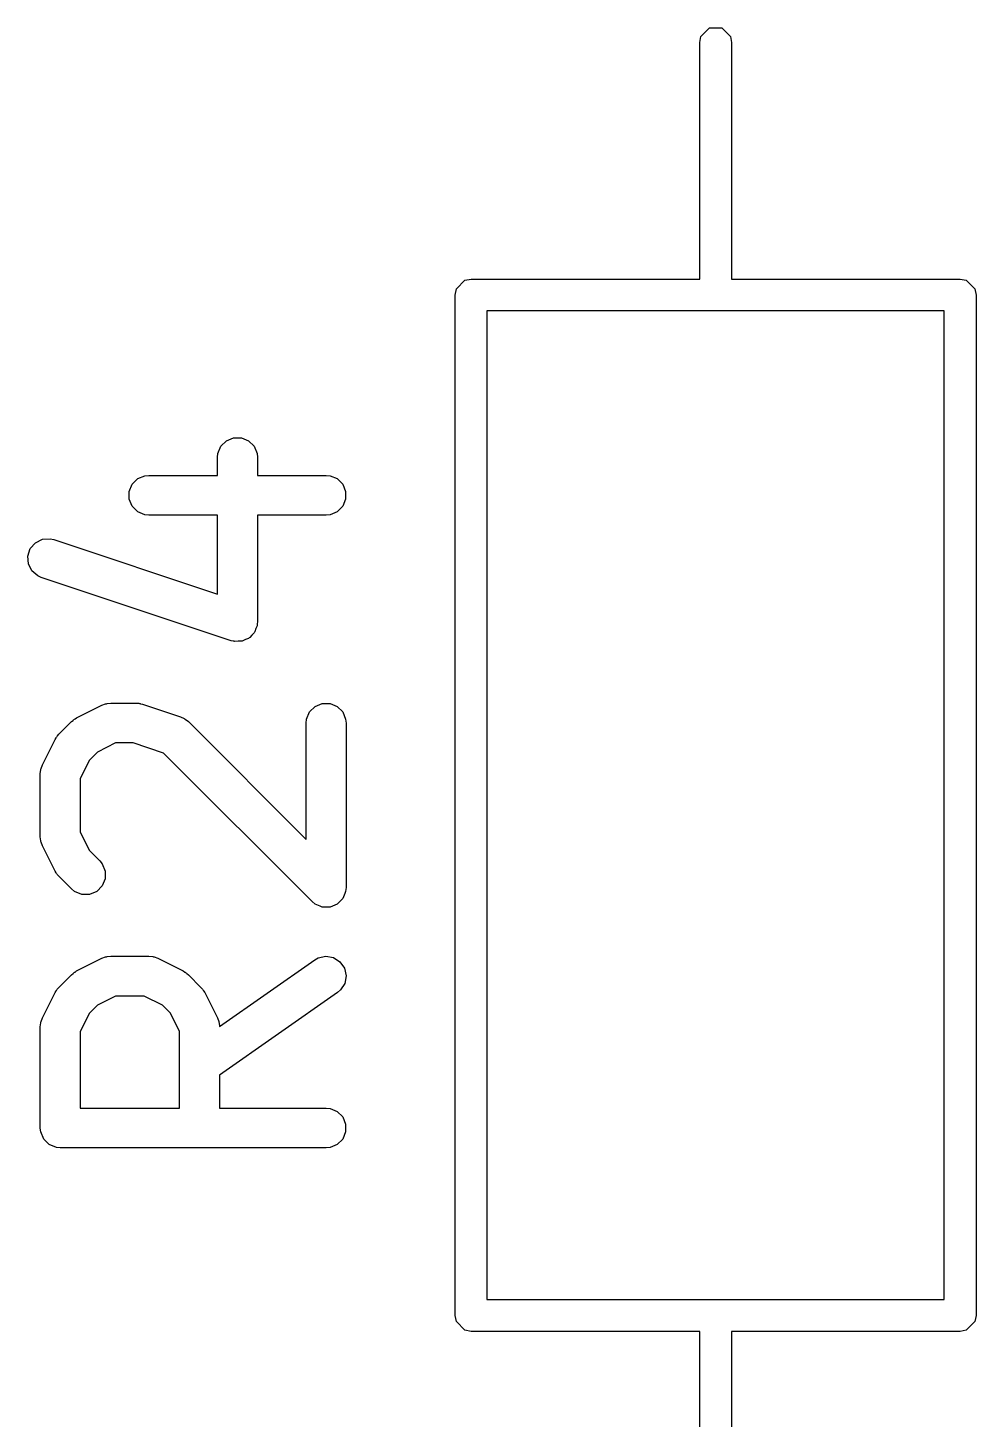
# Model space of a CAD drawing. Extents: x 0.85 to 10.45, y -7.57 to -0.8.
# Drawn here: x 2.7981 to 2.9386, y -5.1409 to -4.9348 of the extents above; entities that cross this region are included whole.
import ezdxf

# ---------------------------------------------------------------- set-up
doc = ezdxf.new("R2010")
doc.units = 0
doc.header["$MEASUREMENT"] = 0
doc.layers.add('BLACK', color=7, linetype='CONTINUOUS')

msp = doc.modelspace()

# ---------------------------------------------------------------- linework, layer by layer
at = {"layer": 'BLACK', "linetype": 'CONTINUOUS'}
for p, q in [((2.89764, -4.93701), (2.89782, -4.9361)), ((2.89782, -4.9361), (2.8991, -4.93483)), ((2.8991, -4.93483), (2.9009, -4.93483)), ((2.9009, -4.93483), (2.90218, -4.9361)), ((2.90218, -4.9361), (2.90236, -4.93701)), ((2.89764, -4.97205), (2.89764, -4.93701)), ((2.90236, -4.93701), (2.90236, -4.97205)), ((2.86142, -4.97441), (2.8616, -4.97351)), ((2.8616, -4.97351), (2.86288, -4.97223)), ((2.86288, -4.97223), (2.86378, -4.97205)), ((2.86378, -4.97205), (2.89764, -4.97205)), ((2.90236, -4.97205), (2.93622, -4.97205)), ((2.93622, -4.97205), (2.93712, -4.97223)), ((2.93712, -4.97223), (2.9384, -4.97351)), ((2.9384, -4.97351), (2.93858, -4.97441)), ((2.86142, -5.12559), (2.86142, -4.97441)), ((2.93858, -4.97441), (2.93858, -5.12559)), ((2.86614, -4.97677), (2.86614, -5.12323)), ((2.93386, -4.97677), (2.86614, -4.97677)), ((2.93386, -5.12323), (2.93386, -4.97677)), ((2.82674, -4.9968), (2.82755, -4.99599)), ((2.82755, -4.99599), (2.82862, -4.99555)), ((2.82862, -4.99555), (2.82977, -4.99555)), ((2.82977, -4.99555), (2.83083, -4.99599)), ((2.83083, -4.99599), (2.83165, -4.9968)), ((2.82624, -4.99844), (2.8263, -4.99787)), ((2.8263, -4.99787), (2.82674, -4.9968)), ((2.83165, -4.9968), (2.83209, -4.99787)), ((2.83209, -4.99787), (2.83215, -4.99844)), ((2.82624, -5.00112), (2.82624, -4.99844)), ((2.83215, -4.99844), (2.83215, -5.00112)), ((2.81361, -5.00243), (2.81443, -5.00161)), ((2.81443, -5.00161), (2.81549, -5.00117)), ((2.81549, -5.00117), (2.81607, -5.00112)), ((2.81607, -5.00112), (2.82624, -5.00112)), ((2.83215, -5.00112), (2.84232, -5.00112)), ((2.84232, -5.00112), (2.84289, -5.00117)), ((2.84289, -5.00117), (2.84396, -5.00161)), ((2.84396, -5.00161), (2.84477, -5.00243)), ((2.81317, -5.00349), (2.81361, -5.00243)), ((2.81317, -5.00464), (2.81317, -5.00349)), ((2.84477, -5.00243), (2.84521, -5.00349)), ((2.84521, -5.00349), (2.84521, -5.00464)), ((2.81361, -5.00571), (2.81317, -5.00464)), ((2.81443, -5.00652), (2.81361, -5.00571)), ((2.81549, -5.00696), (2.81443, -5.00652)), ((2.84396, -5.00652), (2.84289, -5.00696)), ((2.84477, -5.00571), (2.84396, -5.00652)), ((2.84521, -5.00464), (2.84477, -5.00571)), ((2.81607, -5.00702), (2.81549, -5.00696)), ((2.82624, -5.00702), (2.81607, -5.00702)), ((2.82624, -5.01872), (2.82624, -5.00702)), ((2.84232, -5.00702), (2.83215, -5.00702)), ((2.83215, -5.00702), (2.83215, -5.02282)), ((2.84289, -5.00696), (2.84232, -5.00702)), ((2.79926, -5.01111), (2.80029, -5.01059)), ((2.80029, -5.01059), (2.80144, -5.01051)), ((2.80144, -5.01051), (2.802, -5.01064)), ((2.802, -5.01064), (2.82624, -5.01872)), ((2.79814, -5.01307), (2.79851, -5.01198)), ((2.79851, -5.01198), (2.79926, -5.01111)), ((2.79822, -5.01422), (2.79814, -5.01307)), ((2.79874, -5.01525), (2.79822, -5.01422)), ((2.79961, -5.01601), (2.79874, -5.01525)), ((2.80014, -5.01624), (2.79961, -5.01601)), ((2.82826, -5.02562), (2.80014, -5.01624)), ((2.83215, -5.02282), (2.83212, -5.02311)), ((2.83131, -5.02479), (2.831, -5.02515)), ((2.83165, -5.02446), (2.83131, -5.02479)), ((2.83169, -5.02436), (2.83165, -5.02446)), ((2.83176, -5.02428), (2.83169, -5.02436)), ((2.83191, -5.02383), (2.83176, -5.02428)), ((2.83209, -5.02339), (2.83191, -5.02383)), ((2.8321, -5.02324), (2.83209, -5.02339)), ((2.83212, -5.02319), (2.8321, -5.02324)), ((2.83212, -5.02311), (2.83212, -5.02319)), ((2.82854, -5.02568), (2.82826, -5.02562)), ((2.82862, -5.02571), (2.82854, -5.02568)), ((2.82868, -5.02571), (2.82862, -5.02571)), ((2.82882, -5.02575), (2.82868, -5.02571)), ((2.82929, -5.02571), (2.82882, -5.02575)), ((2.82977, -5.02571), (2.82929, -5.02571)), ((2.82987, -5.02567), (2.82977, -5.02571)), ((2.82997, -5.02566), (2.82987, -5.02567)), ((2.8304, -5.02545), (2.82997, -5.02566)), ((2.83083, -5.02527), (2.8304, -5.02545)), ((2.83091, -5.0252), (2.83083, -5.02527)), ((2.831, -5.02515), (2.83091, -5.0252)), ((2.80537, -5.03705), (2.80912, -5.03517)), ((2.80912, -5.03517), (2.80966, -5.03497)), ((2.80966, -5.03497), (2.80977, -5.03496)), ((2.80977, -5.03496), (2.80987, -5.03492)), ((2.80987, -5.03492), (2.81044, -5.03486)), ((2.81044, -5.03486), (2.81419, -5.03486)), ((2.81419, -5.03486), (2.81449, -5.03489)), ((2.81449, -5.03489), (2.81456, -5.03488)), ((2.81456, -5.03488), (2.81467, -5.03491)), ((2.81467, -5.03491), (2.81477, -5.03492)), ((2.81477, -5.03492), (2.81484, -5.03495)), ((2.81484, -5.03495), (2.81513, -5.03501)), ((2.81513, -5.03501), (2.82075, -5.03689)), ((2.83986, -5.03617), (2.84068, -5.03536)), ((2.84068, -5.03536), (2.84174, -5.03492)), ((2.84174, -5.03492), (2.84289, -5.03492)), ((2.84289, -5.03492), (2.84396, -5.03536)), ((2.84396, -5.03536), (2.84477, -5.03617)), ((2.80461, -5.0376), (2.80483, -5.03742)), ((2.80483, -5.03742), (2.80488, -5.03736)), ((2.80488, -5.03736), (2.80497, -5.0373)), ((2.80497, -5.0373), (2.80505, -5.03723)), ((2.80505, -5.03723), (2.80513, -5.0372)), ((2.80513, -5.0372), (2.80537, -5.03705)), ((2.82075, -5.03689), (2.82128, -5.03712)), ((2.82128, -5.03712), (2.82136, -5.03719)), ((2.82136, -5.03719), (2.82146, -5.03723)), ((2.82146, -5.03723), (2.82191, -5.0376)), ((2.83936, -5.03781), (2.83942, -5.03724)), ((2.83942, -5.03724), (2.83986, -5.03617)), ((2.84477, -5.03617), (2.84521, -5.03724)), ((2.84521, -5.03724), (2.84527, -5.03781)), ((2.80255, -5.0397), (2.80273, -5.03948)), ((2.80273, -5.03948), (2.80461, -5.0376)), ((2.82191, -5.0376), (2.83936, -5.05506)), ((2.83936, -5.05506), (2.83936, -5.03781)), ((2.84527, -5.03781), (2.84527, -5.06219)), ((2.8003, -5.04399), (2.80218, -5.04024)), ((2.80218, -5.04024), (2.80234, -5.04)), ((2.80234, -5.04), (2.80237, -5.03992)), ((2.80237, -5.03992), (2.80243, -5.03984)), ((2.80243, -5.03984), (2.80249, -5.03975)), ((2.80249, -5.03975), (2.80255, -5.0397)), ((2.81114, -5.04077), (2.80844, -5.04212)), ((2.81372, -5.04077), (2.81114, -5.04077)), ((2.81822, -5.04227), (2.81372, -5.04077)), ((2.80725, -5.04331), (2.8059, -5.04601)), ((2.80844, -5.04212), (2.80725, -5.04331)), ((2.84023, -5.06427), (2.81822, -5.04227)), ((2.79999, -5.04531), (2.80005, -5.04474)), ((2.79999, -5.05469), (2.79999, -5.04531)), ((2.80005, -5.04474), (2.80009, -5.04464)), ((2.80009, -5.04464), (2.8001, -5.04453)), ((2.8001, -5.04453), (2.8003, -5.04399)), ((2.8059, -5.04601), (2.8059, -5.05399)), ((2.80005, -5.05526), (2.79999, -5.05469)), ((2.80009, -5.05536), (2.80005, -5.05526)), ((2.8001, -5.05547), (2.80009, -5.05536)), ((2.8003, -5.05601), (2.8001, -5.05547)), ((2.8059, -5.05399), (2.80725, -5.05669)), ((2.80218, -5.05976), (2.8003, -5.05601)), ((2.80725, -5.05669), (2.80878, -5.05822)), ((2.80234, -5.06), (2.80218, -5.05976)), ((2.80237, -5.06008), (2.80234, -5.06)), ((2.80243, -5.06016), (2.80237, -5.06008)), ((2.80878, -5.05822), (2.80915, -5.05867)), ((2.80915, -5.05867), (2.80959, -5.05974)), ((2.80959, -5.05974), (2.80959, -5.06089)), ((2.80249, -5.06025), (2.80243, -5.06016)), ((2.80255, -5.0603), (2.80249, -5.06025)), ((2.80273, -5.06052), (2.80255, -5.0603)), ((2.80461, -5.0624), (2.80273, -5.06052)), ((2.80915, -5.06195), (2.80834, -5.06277)), ((2.80959, -5.06089), (2.80915, -5.06195)), ((2.84527, -5.06219), (2.84521, -5.06276)), ((2.80505, -5.06277), (2.80461, -5.0624)), ((2.80612, -5.06321), (2.80505, -5.06277)), ((2.80727, -5.06321), (2.80612, -5.06321)), ((2.80834, -5.06277), (2.80727, -5.06321)), ((2.84477, -5.06383), (2.84396, -5.06464)), ((2.84508, -5.06307), (2.84477, -5.06383)), ((2.84521, -5.06276), (2.84508, -5.06307)), ((2.84068, -5.06464), (2.84023, -5.06427)), ((2.84143, -5.06495), (2.84068, -5.06464)), ((2.84174, -5.06508), (2.84143, -5.06495)), ((2.84289, -5.06508), (2.84174, -5.06508)), ((2.84174, -5.06508), (2.84174, -5.06508)), ((2.84396, -5.06464), (2.84289, -5.06508)), ((2.80912, -5.07267), (2.80966, -5.07246)), ((2.80966, -5.07246), (2.80977, -5.07245)), ((2.80977, -5.07245), (2.80987, -5.07241)), ((2.80987, -5.07241), (2.81044, -5.07236)), ((2.81044, -5.07236), (2.81607, -5.07236)), ((2.81607, -5.07236), (2.81665, -5.07241)), ((2.81665, -5.07241), (2.81674, -5.07245)), ((2.81674, -5.07245), (2.81685, -5.07246)), ((2.81685, -5.07246), (2.81739, -5.07267)), ((2.84113, -5.07261), (2.84225, -5.07236)), ((2.84225, -5.07236), (2.84339, -5.07256)), ((2.80513, -5.0747), (2.80537, -5.07454)), ((2.80537, -5.07454), (2.80912, -5.07267)), ((2.81739, -5.07267), (2.82114, -5.07454)), ((2.82114, -5.07454), (2.82139, -5.0747)), ((2.82652, -5.08276), (2.84062, -5.07289)), ((2.84062, -5.07289), (2.84113, -5.07261)), ((2.84339, -5.07256), (2.84436, -5.07318)), ((2.84436, -5.07318), (2.84502, -5.07412)), ((2.84502, -5.07412), (2.84527, -5.07525)), ((2.80273, -5.07697), (2.80461, -5.0751)), ((2.80461, -5.0751), (2.80483, -5.07491)), ((2.80483, -5.07491), (2.80488, -5.07485)), ((2.80488, -5.07485), (2.80497, -5.0748)), ((2.80497, -5.0748), (2.80505, -5.07473)), ((2.80505, -5.07473), (2.80513, -5.0747)), ((2.82139, -5.0747), (2.82146, -5.07473)), ((2.82146, -5.07473), (2.82154, -5.0748)), ((2.82154, -5.0748), (2.82163, -5.07485)), ((2.82163, -5.07485), (2.82168, -5.07491)), ((2.82168, -5.07491), (2.82191, -5.0751)), ((2.82191, -5.0751), (2.82378, -5.07697)), ((2.84507, -5.07638), (2.84445, -5.07735)), ((2.84527, -5.07525), (2.84507, -5.07638)), ((2.8003, -5.08149), (2.80218, -5.07774)), ((2.80218, -5.07774), (2.80234, -5.07749)), ((2.80234, -5.07749), (2.80237, -5.07742)), ((2.80237, -5.07742), (2.80243, -5.07734)), ((2.80243, -5.07734), (2.80249, -5.07725)), ((2.80249, -5.07725), (2.80255, -5.0772)), ((2.80255, -5.0772), (2.80273, -5.07697)), ((2.81114, -5.07826), (2.80844, -5.07961)), ((2.81537, -5.07826), (2.81114, -5.07826)), ((2.81807, -5.07961), (2.81537, -5.07826)), ((2.82378, -5.07697), (2.82397, -5.0772)), ((2.82397, -5.0772), (2.82403, -5.07725)), ((2.82403, -5.07725), (2.82408, -5.07734)), ((2.82408, -5.07734), (2.82415, -5.07742)), ((2.82415, -5.07742), (2.82418, -5.07749)), ((2.82418, -5.07749), (2.82433, -5.07774)), ((2.82433, -5.07774), (2.82621, -5.08149)), ((2.84401, -5.07773), (2.82652, -5.08997)), ((2.84445, -5.07735), (2.84401, -5.07773)), ((2.80844, -5.07961), (2.80725, -5.08081)), ((2.81927, -5.08081), (2.81807, -5.07961)), ((2.79999, -5.08281), (2.80005, -5.08223)), ((2.80005, -5.08223), (2.80009, -5.08213)), ((2.80009, -5.08213), (2.8001, -5.08203)), ((2.8001, -5.08203), (2.8003, -5.08149)), ((2.80725, -5.08081), (2.8059, -5.08351)), ((2.82062, -5.08351), (2.81927, -5.08081)), ((2.82621, -5.08149), (2.82642, -5.08203)), ((2.82642, -5.08203), (2.82642, -5.08213)), ((2.82642, -5.08213), (2.82646, -5.08223)), ((2.82646, -5.08223), (2.82652, -5.08276)), ((2.79999, -5.09781), (2.79999, -5.08281)), ((2.8059, -5.08351), (2.8059, -5.09485)), ((2.82062, -5.09485), (2.82062, -5.08351)), ((2.82652, -5.08997), (2.82652, -5.09485)), ((2.8059, -5.09485), (2.82062, -5.09485)), ((2.82652, -5.09485), (2.84232, -5.09485)), ((2.84232, -5.09485), (2.84289, -5.09491)), ((2.84289, -5.09491), (2.84396, -5.09535)), ((2.84396, -5.09535), (2.84477, -5.09617)), ((2.84477, -5.09617), (2.84521, -5.09723)), ((2.80005, -5.09838), (2.79999, -5.09781)), ((2.80049, -5.09945), (2.80005, -5.09838)), ((2.84521, -5.09838), (2.84477, -5.09945)), ((2.84521, -5.09723), (2.84521, -5.09838)), ((2.80131, -5.10026), (2.80049, -5.09945)), ((2.80237, -5.1007), (2.80131, -5.10026)), ((2.80295, -5.10076), (2.80237, -5.1007)), ((2.84232, -5.10076), (2.80295, -5.10076)), ((2.84289, -5.1007), (2.84232, -5.10076)), ((2.84396, -5.10026), (2.84289, -5.1007)), ((2.84477, -5.09945), (2.84396, -5.10026)), ((2.86614, -5.12323), (2.93386, -5.12323)), ((2.8616, -5.12649), (2.86142, -5.12559)), ((2.93858, -5.12559), (2.9384, -5.12649)), ((2.86288, -5.12777), (2.8616, -5.12649)), ((2.86378, -5.12795), (2.86288, -5.12777)), ((2.89764, -5.12795), (2.86378, -5.12795)), ((2.89764, -5.16299), (2.89764, -5.12795)), ((2.93622, -5.12795), (2.90236, -5.12795)), ((2.90236, -5.12795), (2.90236, -5.16299)), ((2.93712, -5.12777), (2.93622, -5.12795)), ((2.9384, -5.12649), (2.93712, -5.12777))]:
    msp.add_line(p, q, dxfattribs=at)

doc.saveas('drawing.dxf')
